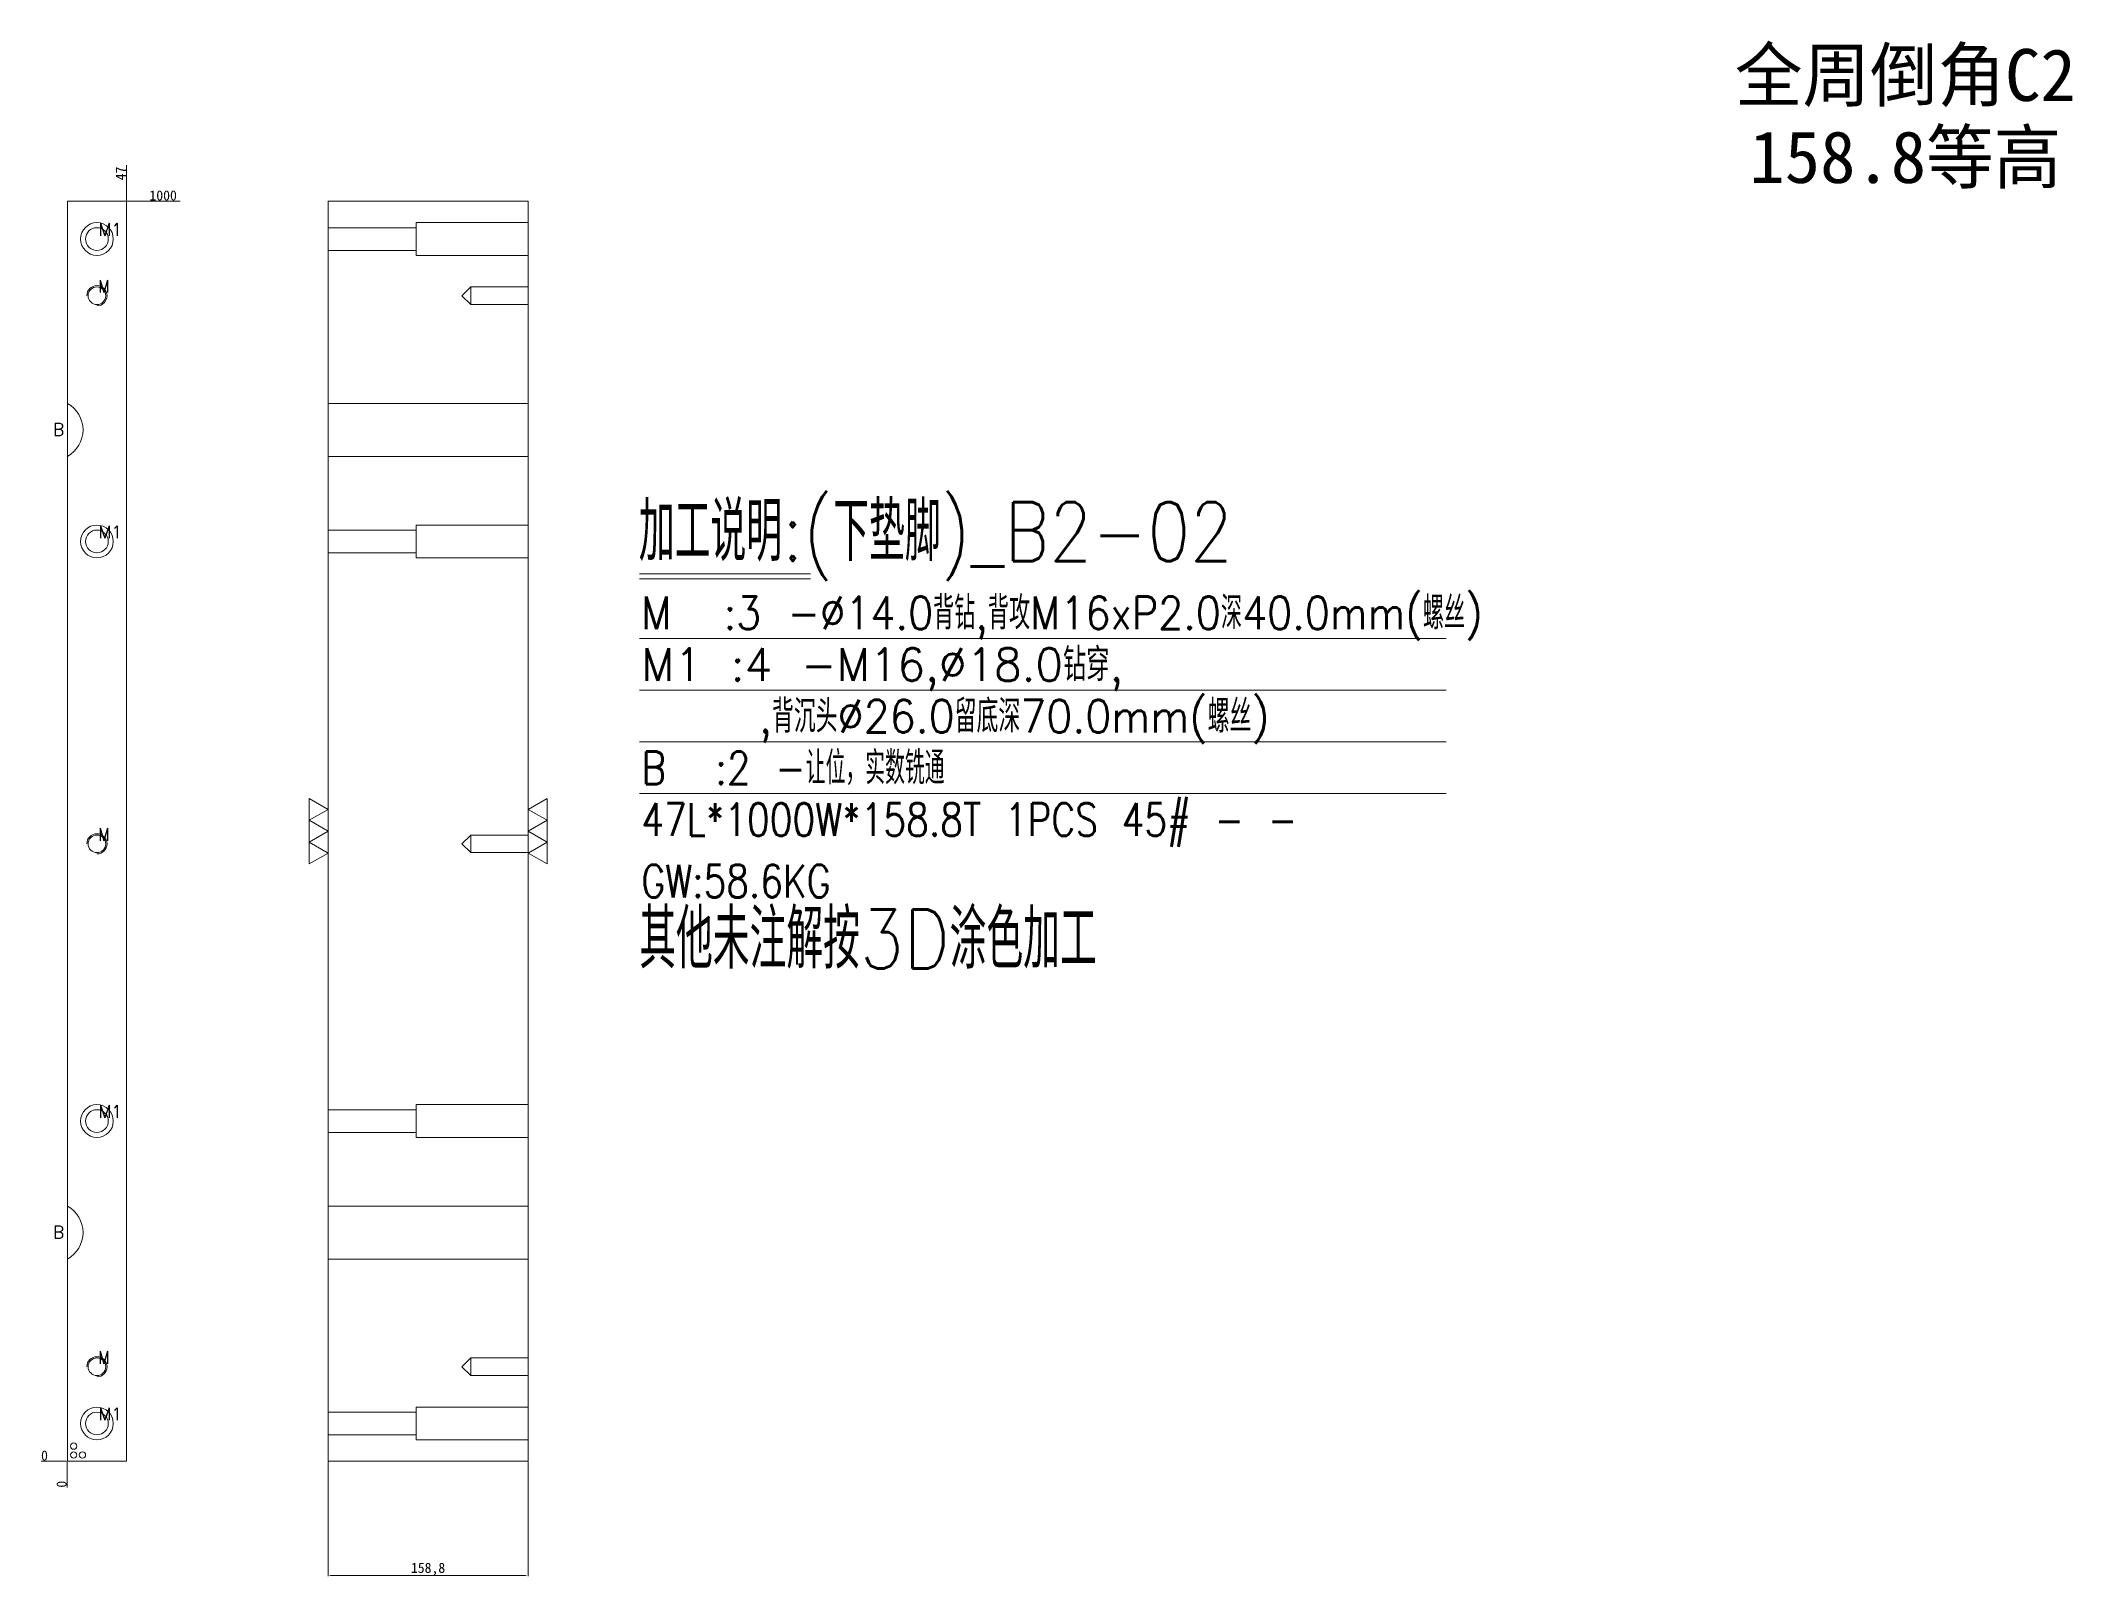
# Model space of a CAD drawing. Header units: millimetres. Extents: x 13610 to 15223, y 25740 to 26958.
import ezdxf
from ezdxf.enums import TextEntityAlignment as Align

# ---------------------------------------------------------------- set-up
doc = ezdxf.new("R2010")
doc.units = ezdxf.units.MM
doc.linetypes.add('DASHED', pattern=[0])
doc.layers.add('B2', color=7, linetype='Continuous')
doc.layers.add('dim', color=4, linetype='Continuous')
doc.styles.add('_PUG_ERP', font='txt')
doc.styles.add('chinesef_fs', font='txt.shx', dxfattribs={"bigfont": 'gbcbig.shx'})
doc.dimstyles.new('_PUG_ERP', dxfattribs={"dimtxt": 8, "dimasz": 1.5, "dimexe": 0.5, "dimexo": 0.5, "dimgap": 0.5, "dimtad": 1, "dimtxsty": '_PUG_ERP', "dimblk": 'CLOSEDBLANK', "dimcen": 0, "dimclrd": 4, "dimclre": 4, "dimclrt": 3, "dimazin": 3, "dimtfac": 1, "dimtmove": 0, "dimatfit": 3, "dimldrblk": 'CLOSEDBLANK', "dimlwd": 9, "dimlwe": 9})

# ---------------------------------------------------------------- blocks, each defined once
blk = doc.blocks.new('*D733')
at = {"layer": 'Defpoints', "color": 0}
for p in [(13678.6, 26831), (13693.6, 26831), (13631.6, 25831)]:
    blk.add_point(p, dxfattribs=at)
at = {"layer": 'dim', "color": 4, "lineweight": 9}
blk.add_line((13679.1, 26831), (13721.2, 26831), dxfattribs=at)
at = {"layer": 'dim', "color": 3, "lineweight": 13, "insert": (13707.7, 26835.5), "char_height": 8, "attachment_point": 5, "style": '_PUG_ERP'}
blk.add_mtext('1000', dxfattribs=at)
blk = doc.blocks.new('_ClosedBlank')
blk = doc.blocks.new('*D734')
at = {"layer": 'Defpoints', "color": 0}
for p in [(13616.6, 25831), (13631.6, 25831), (13631.6, 25831)]:
    blk.add_point(p, dxfattribs=at)
at = {"layer": 'dim', "color": 4, "lineweight": 9}
blk.add_line((13631.1, 25831), (13610.8, 25831), dxfattribs=at)
at = {"layer": 'dim', "color": 3, "lineweight": 13, "insert": (13613.5, 25835.5), "char_height": 8, "attachment_point": 5, "style": '_PUG_ERP'}
blk.add_mtext('0', dxfattribs=at)
blk = doc.blocks.new('*D735')
at = {"layer": 'Defpoints', "color": 0}
for p in [(13631.6, 25831), (13631.6, 25831), (13631.6, 25816)]:
    blk.add_point(p, dxfattribs=at)
at = {"layer": 'dim', "color": 4, "lineweight": 9}
blk.add_line((13631.6, 25830.5), (13631.6, 25810.2), dxfattribs=at)
at = {"layer": 'dim', "color": 3, "lineweight": 13, "insert": (13627.1, 25812.8), "char_height": 8, "attachment_point": 5, "rotation": 90, "style": '_PUG_ERP'}
blk.add_mtext('0', dxfattribs=at)
blk = doc.blocks.new('*D736')
at = {"layer": 'Defpoints', "color": 0}
for p in [(13678.6, 26846), (13678.6, 26831), (13631.6, 25831)]:
    blk.add_point(p, dxfattribs=at)
at = {"layer": 'dim', "color": 4, "lineweight": 9}
for p, q in [((13678.6, 26843), (13678.6, 26859.5)), ((13678.6, 26840), (13678.6, 26843)), ((13678.6, 26831.5), (13678.6, 26840))]:
    blk.add_line(p, q, dxfattribs=at)
at = {"layer": 'dim', "color": 3, "lineweight": 13, "insert": (13674.1, 26853), "char_height": 8, "attachment_point": 5, "rotation": 90, "style": '_PUG_ERP'}
blk.add_mtext('47', dxfattribs=at)
blk = doc.blocks.new('*D737')
at = {"layer": 'Defpoints', "color": 0}
for p in [(13838.6, 25831), (13997.4, 25831), (13997.4, 25740.2)]:
    blk.add_point(p, dxfattribs=at)
at = {"layer": 'dim', "color": 4, "lineweight": 9}
for p, q in [((13838.6, 25830.5), (13838.6, 25739.7)), ((13997.4, 25830.5), (13997.4, 25739.7)), ((13840.1, 25740.2), (13995.9, 25740.2))]:
    blk.add_line(p, q, dxfattribs=at)
at = {"layer": 'dim', "color": 3, "lineweight": 13, "insert": (13918, 25745.4), "char_height": 8, "attachment_point": 5, "style": '_PUG_ERP'}
blk.add_mtext('158,8', dxfattribs=at)

msp = doc.modelspace()

# ---------------------------------------------------------------- linework, layer by layer
at = {"layer": 'B2', "color": 135, "linetype": 'Continuous', "lineweight": 18}
for p, q in [((13678.631, 26831), (13631.631, 26831)), ((13631.631, 26831), (13631.631, 26670.581)), ((13678.631, 25831), (13678.631, 26831)), ((13838.631, 25831), (13838.631, 26831)), ((13997.431, 26831), (13838.631, 26831)), ((13997.431, 25831), (13997.431, 26831)), ((13631.631, 26628.45), (13631.631, 26033.551)), ((13631.631, 25991.42), (13631.631, 25831)), ((13631.631, 25831), (13678.631, 25831)), ((13997.431, 25831), (13838.631, 25831))]:
    msp.add_line(p, q, dxfattribs=at)
at = {"layer": 'B2', "color": 31, "linetype": 'DASHED', "lineweight": 13, "ltscale": 0.551888}
for p, q in [((13908.631, 26810.003), (13838.631, 26810.003)), ((13997.431, 26814), (13908.631, 26814)), ((13908.631, 26788), (13908.631, 26814)), ((13838.631, 26791.997), (13908.631, 26791.997)), ((13908.631, 26788), (13997.431, 26788)), ((13997.431, 26670.581), (13838.631, 26670.581)), ((13997.431, 26628.45), (13838.631, 26628.45)), ((13908.631, 26570.003), (13838.631, 26570.003)), ((13997.431, 26574), (13908.631, 26574)), ((13908.631, 26548), (13908.631, 26574)), ((13838.631, 26551.997), (13908.631, 26551.997)), ((13908.631, 26548), (13997.431, 26548)), ((13997.431, 26114), (13908.631, 26114)), ((13908.631, 26088), (13908.631, 26114)), ((13908.631, 26110.003), (13838.631, 26110.003)), ((13838.631, 26091.997), (13908.631, 26091.997)), ((13908.631, 26088), (13997.431, 26088)), ((13997.431, 26033.551), (13838.631, 26033.551)), ((13997.431, 25991.42), (13838.631, 25991.42)), ((13997.431, 25874), (13908.631, 25874)), ((13908.631, 25848), (13908.631, 25874)), ((13908.631, 25870.003), (13838.631, 25870.003)), ((13838.631, 25851.997), (13908.631, 25851.997)), ((13908.631, 25848), (13997.431, 25848))]:
    msp.add_line(p, q, dxfattribs=at)
at = {"layer": 'B2', "color": 5, "linetype": 'DASHED', "lineweight": 13, "ltscale": 0.551888}
for p, q in [((13951.851, 26763.005), (13944.848, 26756.002)), ((13997.431, 26763.005), (13951.851, 26763.005)), ((13951.851, 26763.005), (13951.851, 26756.002)), ((13944.848, 26756.002), (13951.851, 26748.999)), ((13951.851, 26756.002), (13951.851, 26748.999)), ((13951.851, 26748.999), (13997.431, 26748.999)), ((13951.851, 26328.003), (13944.848, 26321)), ((13997.431, 26328.003), (13951.851, 26328.003)), ((13951.851, 26328.003), (13951.851, 26321)), ((13944.848, 26321), (13951.851, 26313.997)), ((13951.851, 26321), (13951.851, 26313.997)), ((13951.851, 26313.997), (13997.431, 26313.997)), ((13951.851, 25913.001), (13944.848, 25905.998)), ((13944.848, 25905.998), (13951.851, 25898.995)), ((13997.431, 25913.001), (13951.851, 25913.001)), ((13951.851, 25913.001), (13951.851, 25905.998)), ((13951.851, 25905.998), (13951.851, 25898.995)), ((13951.851, 25898.995), (13997.431, 25898.995))]:
    msp.add_line(p, q, dxfattribs=at)
at = {"layer": 'B2', "color": 30, "linetype": 'DASHED', "lineweight": 13, "ltscale": 0.551888}
for centre, radius in [((13655.131, 26801), 13), ((13655.131, 26756.002), 7.003), ((13655.131, 26561), 13), ((13655.131, 26321), 7.003), ((13655.131, 26101), 13), ((13655.131, 25905.998), 7.003), ((13655.131, 25861), 13)]:
    msp.add_circle(centre, radius, dxfattribs=at)
at = {"layer": 'B2', "color": 42, "linetype": 'Continuous', "lineweight": 18}
for centre in [(13655.131, 26801), (13655.131, 26561), (13655.131, 26101), (13655.131, 25861)]:
    msp.add_circle(centre, 9.004, dxfattribs=at)
at = {"layer": 'B2', "color": 30, "linetype": 'DASHED', "lineweight": 13, "ltscale": 0.551888}
for centre in [(13655.131, 26756.002), (13655.131, 26321), (13655.131, 25905.998)]:
    msp.add_arc(centre, 8, 270, 180, dxfattribs=at)
at = {"layer": 'B2', "color": 31, "linetype": 'Continuous', "lineweight": 18}
for centre in [(13620.131, 26649.515), (13620.131, 26012.486)]:
    msp.add_arc(centre, 24, 298.630889, 61.369111, dxfattribs=at)
at = {"layer": 'dim', "color": 8, "linetype": 'Continuous', "lineweight": 18}
for p, q in [((14085.892, 26535.258), (14221.518, 26535.258)), ((14085.892, 26531.358), (14221.518, 26531.358)), ((14085.892, 26483.858), (14726.116, 26483.858)), ((14085.892, 26442.858), (14726.116, 26442.858)), ((14085.892, 26401.858), (14726.116, 26401.858)), ((14085.892, 26360.858), (14726.116, 26360.858))]:
    msp.add_line(p, q, dxfattribs=at)
at = {"layer": 'dim', "color": 252, "linetype": 'DASHED', "lineweight": 13, "ltscale": 1.568068}
msp.add_lwpolyline([(13631.631, 26831), (13631.631, 25831), (13678.631, 25831), (13678.631, 26831)], close=True, dxfattribs=at)
at = {"layer": 'dim', "lineweight": 13}
for points in [[(13823.631, 26356.981), (13838.631, 26348.321), (13823.631, 26339.66), (13838.631, 26331), (13823.631, 26322.34), (13838.631, 26313.679), (13823.631, 26305.019), (13823.631, 26356.981)], [(14012.431, 26305.019), (13997.431, 26313.679), (14012.431, 26322.34), (13997.431, 26331), (14012.431, 26339.66), (13997.431, 26348.321), (14012.431, 26356.981), (14012.431, 26305.019)]]:
    msp.add_lwpolyline(points, close=True, dxfattribs=at)
for centre in [(13636.631, 25843), (13636.631, 25836), (13643.631, 25836)]:
    msp.add_circle(centre, 2.5, dxfattribs=at)

# ---------------------------------------------------------------- texts
at = {"layer": 'dim'}
for s, p in [('全周倒角C2', (15090.741, 26932.016)), ('158.8等高', (15090.741, 26867.016))]:
    msp.add_text(s, height=41.2458, dxfattribs=at).set_placement(p, align=Align.MIDDLE)
at = {"layer": 'dim', "color": 4, "lineweight": 13, "style": 'chinesef_fs'}
for s, height, width, p in [('M1', 10, 0.9957, (13656.323, 26803.493)), ('M', 10, 0.8408, (13656.223, 26758.445)), ('B', 10, 0.9609, (13620.281, 26644.858)), ('加工说明:(下垫脚)_B2-02', 46.8, 0.8437, (14085.324, 26545.441)), ('M1', 10, 0.9957, (13656.323, 26563.493)), ('M  :3 -%%c14.0背钻,背攻M16xP2.0深40.0mm(螺丝)', 26, 0.8947, (14087.27, 26491.249)), ('M1 :4 -M16,%%c18.0钻穿,', 26, 0.9834, (14087.27, 26450.249)), ('    ,背沉头%%c26.0留底深70.0mm(螺丝)', 26, 0.9271, (14087.27, 26409.249)), ('B  :2 -让位，实数铣通', 26, 0.8407, (14087.27, 26368.249)), ('47L*1000W*158.8T 1PCS 45# - - ', 26, 0.8098, (14087.27, 26327.249)), ('M', 10, 0.8408, (13656.223, 26323.443)), ('GW:58.6KG ', 26, 0.8074, (14087.27, 26278.449)), ('M1', 10, 0.9957, (13656.323, 26103.493)), ('B', 10, 0.9609, (13620.281, 26007.828)), ('M', 10, 0.8408, (13656.223, 25908.441)), ('M1', 10, 0.9957, (13656.323, 25863.493))]:
    msp.add_text(s, height=height, dxfattribs=dict(at, width=width)).set_placement(p)
at = {"layer": 'dim', "color": 21, "lineweight": 13, "style": 'chinesef_fs', "width": 0.8663}
msp.add_text('其他未注解按3D涂色加工', height=46.8, dxfattribs=at).set_placement((14085.689, 26222.041))

# ---------------------------------------------------------------- dimensions: what is measured, and where the dimension line sits
at = {"layer": 'dim', "lineweight": 13}
for feature_location, offset, dtype, origin, picture, middle in [((13678.631, 26831), (0, 15), 1, (13631.631, 25831), '*D736', (13674.131, 26852.976)), ((13678.631, 26831), (15, 0), 0, (13631.631, 25831), '*D733', (13707.655, 26835.5)), ((13631.631079387, 25831), (-15, 0), 0, (13631.631079387, 25831), '*D734', (13613.464412721, 25835.5)), ((13631.631079387, 25831), (0, -15), 1, (13631.631079387, 25831), '*D735', (13627.131079387, 25812.833333333))]:
    dim = msp.add_ordinate_dim(feature_location=feature_location, offset=offset, dtype=dtype, origin=origin, dimstyle='_PUG_ERP', dxfattribs=at)
    dim.commit()
    dim.dimension.update_dxf_attribs({"geometry": picture, "text_midpoint": middle})
dim = msp.add_linear_dim(base=(13997.431, 25740.154), p1=(13838.631, 25831), p2=(13997.431, 25831), dimstyle='_PUG_ERP', dxfattribs=at)
dim.commit()
dim.dimension.update_dxf_attribs({"geometry": '*D737', "text_midpoint": (13918.031, 25745.416)})

doc.saveas('drawing.dxf')
